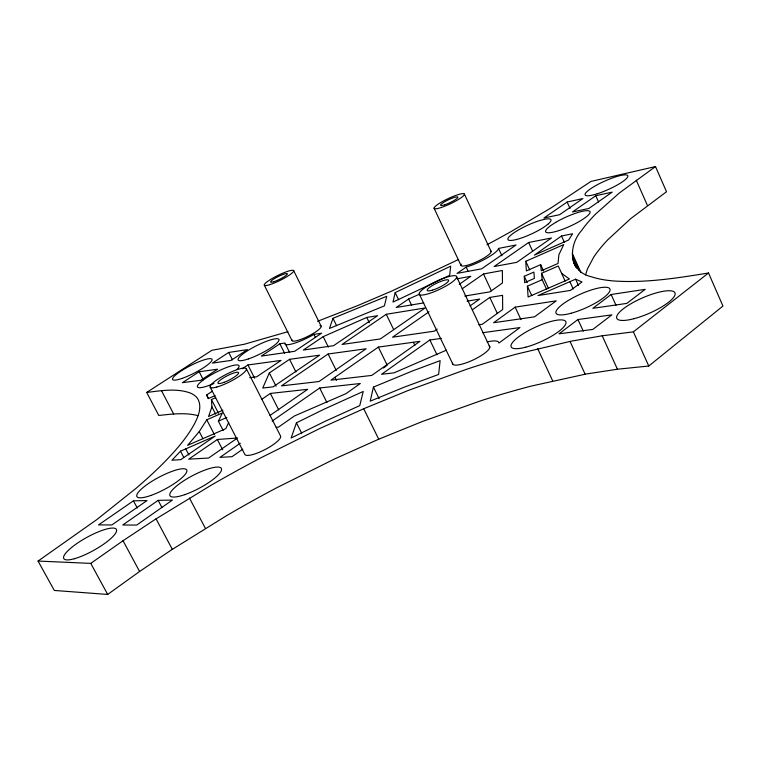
<?xml version="1.0" encoding="UTF-8"?>
<svg xmlns="http://www.w3.org/2000/svg" width="761" height="761" viewBox="0 0 761 761"><rect width="100%" height="100%" fill="white"/><g stroke="black" fill="none" stroke-linecap="round" stroke-linejoin="round"><path stroke-width="1.14" d="M585.57 274.949L587.387 269.052L593.666 257.199A353.142 82.559 -21.5 0 1 607.801 239.772L630.736 218.616L666.512 191.724L655.497 166.564L619.349 192.99L596.063 213.632A354.626 77.023 -21.9 0 0 581.604 230.497C567.963 245.851 568.334 271.753 591.754 276.861A357.442 78.174 -21.8 0 0 614.26 280.999C645.88 283.14 677.414 278.022 708.52 272.999L722.95 306.055L648.772 366.022L617.437 369.228L586.217 373.993L531.511 386.017A459.777 161.161 -27.7 0 0 481.152 400.666L422.64 421.394L378.769 439.183L334.935 458.778L276.547 487.849A459.244 160.371 -27.9 0 0 226.198 515.901L171.215 550.041L139.596 571.482L107.691 594.436L54.307 590.45L38.05 561.066L96.809 519.601L136.381 488.039A316.414 63.077 -29.4 0 0 163.482 463.069C175.116 451.178 186.388 438.631 194.407 423.953C198.174 416.695 202.141 407.439 198.098 399.411A313.998 62.288 -29.3 0 0 190.079 392.933C176.133 387.967 160.942 390.754 146.692 392.448L158.764 415.458C171.71 414.108 185.142 412.281 197.955 415.63M373.432 387.092L370.217 401.161L404.662 386.997L438.631 374.45L440.134 360.657L412.395 370.988L373.432 387.092L379.13 398.678M395.178 292.566L392.999 302.088L449.665 275.339L450.693 266.188L395.178 292.566L398.65 299.758M378.759 439.24L363.71 408.743L407.677 390.678L466.227 369.408A462.46 150.84 -27.6 0 1 516.548 354.112L571.111 341.185L602.208 335.791L633.371 331.863L708.52 272.999M332.966 318.317L329.456 328.448L384.391 305.865L386.75 296.267L332.966 318.317L336.609 325.708M296.438 422.812L291.102 438.041L325.289 421.204L359.753 405.632L363.244 391.458L324.31 409.085L296.438 422.812L301.708 433.247M215.705 397.642L211.415 399.535L211.929 406.935L208.543 416.505L222.916 410.208M498.522 248.438L497.951 249.751A23.734 4.832 -25.1 0 1 471.145 265.437L466.179 267.111L457.047 273.38L481.618 268.842L516.063 244.975L498.522 248.438L501.937 255.791M269.346 372.928L262.735 388.053L273.113 386.854L319.63 355.168L289.56 359.316L269.346 372.928L276.062 386.217M228.728 422.431L225.798 428.671L187.596 445.328L199.249 431.592L206.773 419.806L222.374 412.976L218.369 421.166L223.163 430.45M180.509 451.168L171.919 460.234L180.785 459.634L215.163 436.072L180.509 451.168L183.696 457.256M577.96 319.525L559.021 333.813L592.819 329.427L611.863 314.854L577.96 319.525L583.297 331.178M611.14 294.507L592.857 308.3L626.826 303.401L645.204 289.342L611.14 294.507L616.02 305.313M515.149 307.14L493.632 322.721L534.545 316.833L556.243 300.861L515.149 307.14L520.971 319.639M334.926 377.304L330.949 380.148L371.749 375.42L419.92 341.347L378.35 347.083L334.926 377.304L336.457 380.395M441.342 338.398L429.879 339.977L381.565 374.279L394.027 372.842L446.288 350.203M472.381 309.794L489.818 297.418L502.564 295.344L502.679 309.565L482.284 324.272L478.831 324.766M437.204 329.132L434.303 331.178L392.562 337.19L429.023 311.81M470.051 305.903L479.706 299.063L467.083 301.175M383.43 368.039L386.303 366.003M561.494 236.015L534.393 255.106L568.572 240.057L572.633 233.751L561.494 236.015L564.377 242.35M38.05 561.066L90.749 563.387L123.016 540.748L154.959 519.544L210.407 485.67A461.917 150.088 -27.8 0 1 261.08 457.694L319.744 428.529L363.71 408.743M242.749 449.199L232.029 456.686L219.939 457.38L240.276 443.225M158.145 500.358L122.749 524.995L136.723 525.061L172.395 500.082L158.145 500.358L161.931 507.482M595.777 195.739L572.472 211.958L588.824 208.485L612.196 192.124L595.777 195.739L598.584 201.998M272.162 421.071L319.677 387.996L360.314 383.506L345.998 393.637L294.44 415.963L278.516 427.121L276.243 427.302M462.184 288.8L483.482 273.97L502.355 270.478L502.46 282.978L489.903 291.863L464.781 296.048M528.657 242.493L494.117 266.531L516.786 262.345L551.487 237.984L528.657 242.493L532.605 251.082M270.06 415.392L307.701 389.318L270.374 393.437L261.832 399.278M459.244 284.319L470.793 276.31L457.199 278.764M133.451 500.833L98.53 524.89L111.838 524.947L147.025 500.576L133.451 500.833L137.303 508.044M567.126 202.036L543.934 218.017L559.649 214.688L582.907 198.564L567.126 202.036L570.027 208.447M217.342 439.487L188.709 459.178L208.571 458.036L237.489 438.003L217.342 439.487L222.678 449.799M328.105 353.998L281.437 385.884L319.002 381.537L366.127 348.766L328.105 353.998L336.276 370.474M386.255 314.283L342.079 344.457L380.281 338.959L425.123 307.958L386.255 314.283L393.58 329.399M419.368 294.269L408.628 298.997L396.186 307.492L423.706 302.907M323.187 336.657L303.325 350.041L333.556 345.684L377.608 315.691L366.745 317.461L323.187 336.657L328.362 347.102M242.141 368.809L247.924 364.976L281.094 360.41L256.676 376.8L249.703 377.684M279.848 343.791L261.308 356.091L294.678 351.287L321.608 333.204L313.932 334.402A23.23 4.652 -26.4 0 1 284.89 344.039L284.899 343.021L279.848 343.791L284.595 353.256M215.125 395.587L208.172 398.65L206.678 394.969L212.481 391.135M199.163 371.739L182.412 382.669L200.733 380.291L217.636 369.19L199.163 371.739L203.358 379.863M228.719 352.457L212.395 363.102L230.983 360.429L247.439 349.613L228.719 352.457L232.466 359.82M146.692 392.448L211.872 350.307L244.348 344.238L287.962 331.672M458.579 259.472L391.763 291.035L357.309 305.76L317.537 321.313M525.746 261.308L563.749 244.595L558.897 254.669L558.022 263.468L541.271 270.811L540.652 264.666L526.384 270.916L525.746 261.308L529.704 269.889M524.272 276.281L533.87 272.077L534.403 278.393L524.662 282.654L524.272 276.281L527.221 282.654M546.531 289.18L542.174 279.725L541.528 273.313L558.241 265.998L565.157 281.113M218.369 421.166L226.845 417.466M561.618 273.37L569.428 278.992L528.115 296.99L527.402 286.174L542.174 279.725M575.601 279.182L537.998 295.553L570.446 290.407L581.994 281.979L575.601 279.182L578.474 285.47M655.497 166.564L590.917 181.441L551.078 207.896L511.83 231.135A245.774 42.863 -25.5 0 1 486.964 244.766M482.664 332.709L519.963 327.563L498.95 343.03L498.255 341.756A29.346 7.42 -25.3 0 0 487.088 341.936M90.749 563.387L107.691 594.436M123.016 540.748L139.596 571.482M156.062 518.84L172.3 549.328M189.46 498.075L205.413 528.381M185.751 448.885L188.937 454.973M161.465 390.64L173.66 413.984M199.249 431.592L203.006 438.812M206.773 419.806L214.421 434.579M210.15 387.073L244.795 454.346A20.09 4.927 -27.3 0 0 264.771 449.703A20.09 4.927 -27.3 0 0 280.552 436.015L246.326 368.695M211.415 399.535L218.502 413.261M206.678 394.969L208.286 398.089M211.929 406.935L215.658 414.165M270.374 393.437L278.726 409.913M247.924 364.976L254.65 378.217M264.343 285.261L292.062 340.7M285.423 344.077L289.656 352.524M289.56 359.316L295.924 372.005M319.677 387.996L326.907 402.483M313.932 334.402L315.463 337.484M293.603 270.507L321.047 325.984M366.745 317.461L369.313 322.721M378.35 347.083L387.263 365.328M413.366 342.25L414.878 345.38M429.879 339.977L436.966 354.75M408.628 298.997L411.682 305.361M419.568 294.64L452.985 364.443M456.743 276.994A20.728 4.319 -25.4 0 1 428.148 293.832A20.728 4.319 -25.4 0 1 428.947 285.223A20.728 4.319 -25.4 0 1 456.743 276.994L489.837 347.054M489.818 297.418L497.342 313.475M466.179 267.111L468.167 271.335M434.065 208.229L460.919 265.256M483.482 273.97L491.359 290.769M537.685 348.662L552.686 380.89M464.429 194.141A16.752 2.816 -25.3 0 1 442.265 207.154A16.752 2.816 -25.3 0 1 441.057 202.34A16.752 2.816 -25.3 0 1 464.429 194.141L491.111 251.406M527.402 286.174L531.768 295.61M540.652 264.666L543.563 271.002M541.528 273.313L548.462 288.39M570.056 341.461L585.152 374.25M572.529 258.426L576.952 268.138M572.396 258.483L576.324 267.121M573.328 261.356L576.182 267.634M573.899 263.116L575.335 266.274M602.208 335.791L617.437 369.228M569.875 281.675L573.223 289.009M572.234 253.327L580.966 272.543M572.339 255.22L579.169 270.222M633.371 331.863L648.772 366.022M636.244 180.119L647.44 205.499M213.965 383.458A23.325 4.642 -27.1 0 1 198.231 384.552A23.325 4.642 -27.1 0 1 225.817 367.801A23.325 4.642 -27.1 0 1 237.004 369.466M319.981 325.575A16.276 3.263 -26.4 0 1 308.662 335.962A16.276 3.263 -26.4 0 1 292.043 339.758M490.35 250.788A16.618 3.386 -25.1 0 1 476.824 261.717A16.618 3.386 -25.1 0 1 461.261 264.134M489.218 345.846A20.518 5.184 -25.3 0 1 473.304 359.905A20.518 5.184 -25.3 0 1 452.481 363.187M548.377 223.848L545.009 226.436A23.658 4.756 -24.7 0 1 515.91 239.639A23.658 4.756 -24.7 0 1 511.525 234.588A23.658 4.756 -24.7 0 1 539.863 220.509L544.362 219.33A23.658 4.756 -24.7 0 1 548.377 223.848M555.739 222.345L551.354 225.151A24.371 5.004 -24.4 0 0 561.218 229.803A24.371 5.004 -24.4 0 0 589.899 211.453A24.371 5.004 -24.4 0 0 555.739 222.345M181.746 378.502A22.183 4.186 -27.1 0 0 212.119 359.839A22.183 4.186 -27.1 0 0 183.049 369.77A22.183 4.186 -27.1 0 0 181.746 378.502M248.314 358.945A22.859 4.49 -26.7 0 0 279.068 339.853A22.859 4.49 -26.7 0 0 248.276 350.307A22.859 4.49 -26.7 0 0 248.314 358.945M74.388 558.726A30.069 7.344 -29 0 0 116.452 531.406A30.069 7.344 -29 0 0 79.325 541.88A30.069 7.344 -29 0 0 74.388 558.726M150.735 495.497A28.243 6.668 -28.1 0 0 186.854 470.336A28.243 6.668 -28.1 0 0 147.805 483.996A28.243 6.668 -28.1 0 0 150.735 495.497M184.742 494.66A29.089 7.125 -27.9 0 0 221.47 468.7A29.089 7.125 -27.9 0 0 180.738 482.835A29.089 7.125 -27.9 0 0 184.742 494.66M571.102 313.247A29.517 7.372 -24.2 0 0 610.008 289.247A29.517 7.372 -24.2 0 0 567.868 300.709A29.517 7.372 -24.2 0 0 571.102 313.247M525.746 347.187A30.107 7.743 -24.7 0 0 566.013 322.293A30.107 7.743 -24.7 0 0 523.72 333.404A30.107 7.743 -24.7 0 0 525.746 347.187M634.027 318.688A31.753 8.419 -23.6 0 0 674.988 292.937A31.753 8.419 -23.6 0 0 628.596 305.151A31.753 8.419 -23.6 0 0 634.027 318.688M597.271 193.77A23.42 4.566 -24.2 0 0 627.854 175.753A23.42 4.566 -24.2 0 0 594.322 186.426A23.42 4.566 -24.2 0 0 597.271 193.77M273.855 281.713A9.37 1.551 -26.3 0 0 287.335 274.112A9.37 1.551 -26.3 0 0 275.758 277.841A9.37 1.551 -26.3 0 0 273.855 281.713M270.06 284.576A16.4 2.711 -26.3 0 0 293.613 271.287A16.4 2.711 -26.3 0 0 273.294 277.851A16.4 2.711 -26.3 0 0 270.06 284.576M444.719 204.776A9.57 1.608 -25.3 0 0 457.922 197.28A9.57 1.608 -25.3 0 0 445.071 201.541A9.57 1.608 -25.3 0 0 444.719 204.776M432.277 290.188A11.843 2.473 -25.4 0 0 448.667 280.562A11.843 2.473 -25.4 0 0 432.828 285.223A11.843 2.473 -25.4 0 0 432.277 290.188M216.828 387.026A20.29 4.109 -27 0 0 246.203 369.951A20.29 4.109 -27 0 0 221.746 376.8A20.29 4.109 -27 0 0 216.828 387.026M223.991 382.345A11.596 2.35 -27 0 0 238.583 372.624A11.596 2.35 -27 0 0 222.193 378.702A11.596 2.35 -27 0 0 223.991 382.345"/></g></svg>
